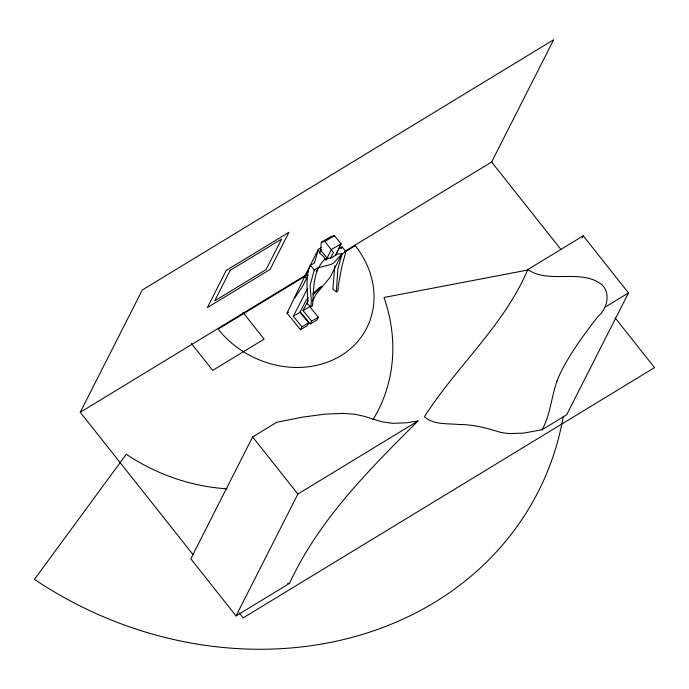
<?xml version="1.0" encoding="UTF-8"?>
<svg xmlns="http://www.w3.org/2000/svg" width="689" height="689" viewBox="0 0 689 689"><rect width="100%" height="100%" fill="white"/><g stroke="black" fill="none" stroke-linecap="round" stroke-linejoin="round"><path stroke-width="1.03" d="M321.479 247.463L318.439 249.237L314.356 263.052L310.429 265.343C304.538 277.512 308.284 291.206 307.415 304.064L310.885 306.7L311.316 300.886L310.11 285.22L314.227 270.01L318.154 267.728L330.875 264.533L333.924 262.759L341.994 253.845L345.921 251.554L342.114 246.886L338.971 248.712M334.828 265.687L332.865 289.242L336.327 291.878L337.868 269.054L341.994 253.845L335.956 254.163M320.497 249.969L321.341 242.252L331.004 236.628L334.527 235.733L341.098 243.811L335.827 255.197L330.462 258.323L327.068 258.048L320.497 249.969L321.487 249.392L319.644 253.035L323.417 256.411L325.785 260.029A16.949 4.186 -37.5 0 1 328.248 258.392M305.305 277.796L306.519 272.732L318.439 249.237L319.644 253.035M557.022 381.155A249.263 59.59 -38.4 0 1 561.733 370.389C571.543 351.278 584.461 334.001 597.527 317.026C606.604 309.533 611.177 294.436 602.324 285.039C581.12 267.892 549.555 284.548 527.834 269.537L583.256 235.827L628.489 292.92L566.659 414.787L542.105 429.729L523.485 433.123L509.748 433.545A56.205 48.428 26.9 0 1 499.258 431.994C486.279 427.929 473.059 424.424 459.33 424.553C447.712 423.253 433.726 425.165 424.441 416.699C456.721 366.178 503.96 325.656 527.834 269.537M325.251 258.797C312.436 270.846 313.891 289.63 312.496 305.761L310.885 306.7M345.921 251.554L341.796 266.764L338.377 285.125L337.946 290.939L336.327 291.878M335.827 255.197L337.696 250.503M557.022 381.155C551.26 397.114 550.416 414.657 542.105 429.729M308.508 297.872L306.269 299.982L300.008 312.332L308.62 322.908L307.173 325.751L300.473 329.661L287.003 313.107L306.519 272.732L308.043 271.845M193.084 554.679L80.243 412.28L142.278 290L553.663 39.738L491.627 162.018L344.707 251.399M308.155 275.281L302.437 286.546L294.703 297.924M300.473 329.661L301.911 326.819L293.299 316.234L307.673 288.39M316.251 271.475L318.154 267.728M325.785 260.029L327.034 257.557M327.068 258.048L331.435 249.435L341.098 243.811L338.669 248.591M300.12 311.566L310.222 323.976L311.661 321.134L303.048 310.558L308.353 300.111M330.462 258.323L333.442 252.458L324.863 241.365L321.341 242.252M312.651 300.947L316.018 294.306L330.074 277.331L341.994 253.845M341.158 248.772L342.114 246.886M252.63 436.955L190.801 558.831L236.043 615.914L289.509 583.394C318.818 519.851 369.106 469.709 417.973 420.979L406.226 422.839L392.403 423.313L381.835 421.814L364.627 416.414L355.085 414.287L343.527 413.391L324.889 414.149L302.6 417.129L276.694 422.314L252.63 436.955L297.872 494.047L236.043 615.914M303.048 310.558L309.757 306.648L318.37 317.233L316.931 320.075L310.222 323.976M582.283 237.748L583.256 235.827M312.987 293.652L318.955 288.019L322.004 286.245L313.047 294.694M80.243 412.28L306.14 274.859M305.882 275.746L218.12 329.135A89.751 77.332 26.9 0 0 340.814 355.731A89.751 77.332 26.9 0 0 355.248 245.715L345.189 251.829M297.872 494.047L417.973 420.979M605.545 306.872L628.489 292.92M324.863 241.365L334.527 235.733M287.003 313.107L288.674 312.134M293.299 316.234L300.008 312.332M301.911 326.819L308.62 322.908M311.661 321.134L318.37 317.233M527.696 270.036L384.006 297.467A179.502 154.663 26.9 0 1 372.938 419.765M287.666 583.454L289.509 583.394M310.429 265.343L314.227 270.01M491.627 162.018L561.07 249.651M615.156 317.905L654.55 367.616L243.165 617.878L239.161 612.822M242.812 312.212L264.128 339.109L212.703 370.389L191.387 343.492M563.326 416.19A359.012 309.335 26.9 0 1 34.45 579.363L126.285 454.249A179.502 154.663 26.9 0 0 227.06 488.82M226.225 270.433L207.38 307.578L270.079 269.442L288.924 232.296L226.225 270.433M230.178 270.338L214.701 300.826L266.126 269.545L281.594 239.049L230.16 270.364"/></g></svg>
